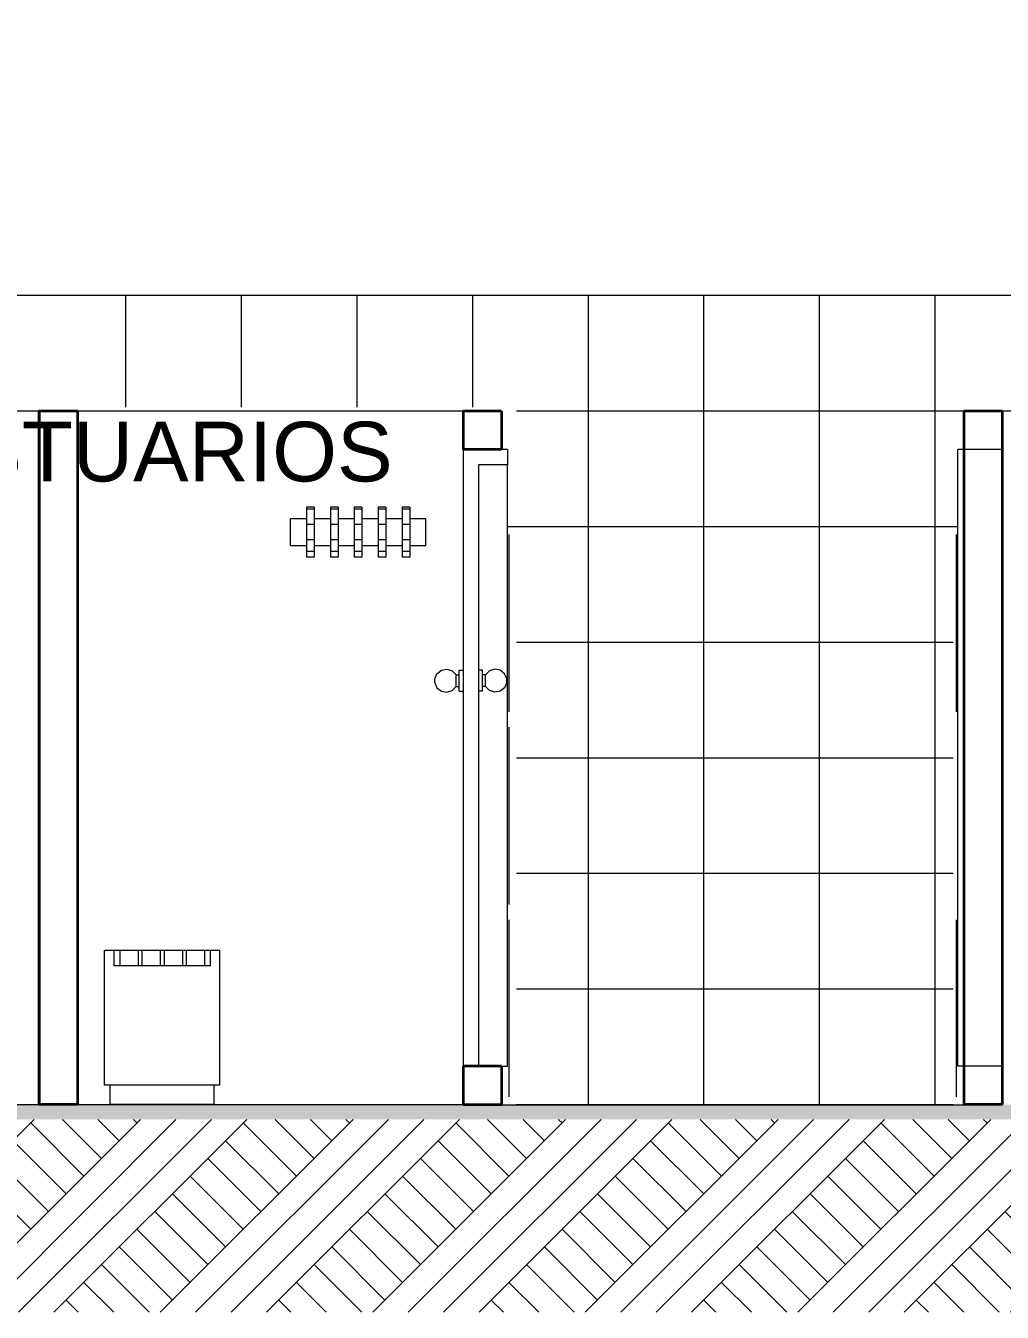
# Model space of a CAD drawing. Header units: metres. Extents: x 173 to 310, y -9 to 45.
# Drawn here: x 279.458 to 281.992, y -5.232 to -1.893 of the extents above; entities that cross this region are included whole.
import ezdxf

# ---------------------------------------------------------------- set-up
doc = ezdxf.new("R2010")
doc.units = ezdxf.units.M
doc.header["$MEASUREMENT"] = 0
doc.set_wipeout_variables(frame=1)
doc.linetypes.add('Wipeout_Contour', pattern=[1, 0, -1])
for name, color, linetype, lineweight in [('Annotation - Text_Pen_No__1', 7, 'Continuous', 13), ('Estructura – Carga_Pen_No__1', 7, 'Continuous', 13), ('Estructura – Carga_Pen_No__122', 9, 'Continuous', 13), ('Estructura – Carga_Pen_No__27', 7, 'Continuous', 35), ('Structural - Bearing_Pen_No__27', 7, 'Continuous', 35)]:
    doc.layers.add(name, color=color, linetype=linetype, lineweight=lineweight)
for name, color, linetype in [('Dimensioning - General', 7, 'Continuous'), ('Estructura – Carga', 7, 'Continuous'), ('Structural - Bearing', 7, 'Continuous')]:
    doc.layers.add(name, color=color, linetype=linetype)
for name, color, linetype, lineweight, true_color in [('Estructura – Carga_Pen_No__123', 7, 'Continuous', 0, 0xd8d8d8), ('Estructura – Carga_Pen_No__167', 7, 'Continuous', 13, 0x6a6a6a), ('Estructura – Carga_Pen_No__87', 7, 'Continuous', 20, 0x6a6a6a), ('Interior - Furniture _Pen_No__167', 7, 'Continuous', 13, 0x6a6a6a), ('Interior - Mobiliario_Pen_No__167', 7, 'Continuous', 13, 0x6a6a6a), ('Structural - Bearing_Pen_No__167', 7, 'Continuous', 13, 0x6a6a6a)]:
    doc.layers.add(name, color=color, linetype=linetype, lineweight=lineweight, true_color=true_color)
doc.styles.add('GENERATED_STYLE_1', font='arial.ttf')
doc.styles.add('GENERATED_STYLE_3', font='romand.shx')
doc.dimstyles.new('GENERATED_STYLE__14', dxfattribs={"dimtxt": 0.0925, "dimasz": 0.0475, "dimexe": 0.18, "dimexo": 0.0625, "dimgap": 0.09, "dimtad": 1, "dimzin": 0, "dimdsep": 46, "dimtxsty": 'GENERATED_STYLE_3', "dimblk": 'ARROWHEAD_2', "dimblk1": 'ARROWHEAD_2', "dimblk2": 'ARROWHEAD_2', "dimcen": 0.09, "dimclrd": 7, "dimclre": 7, "dimclrt": 256, "dimadec": 0, "dimazin": 0, "dimtfac": 1, "dimtdec": 4, "dimtmove": 2, "dimatfit": 3, "dimfxl": 1, "dimtolj": 1, "dimtzin": 0, "dimarcsym": 0})

# ---------------------------------------------------------------- blocks, each defined once
blk = doc.blocks.new('ARROWHEAD_2')
at = {"color": 0, "linetype": 'Continuous', "lineweight": 0}
for p, q in [((0, 0), (-1, 0)), ((-0.378, -0.655), (0.378, 0.655))]:
    blk.add_line(p, q, dxfattribs=at)
blk = doc.blocks.new('*D73')
at = {"layer": 'Defpoints', "color": 0, "linetype": 'Continuous', "transparency": 16777216}
for p in [(279.8736, -1.393), (283.2428, -1.393), (283.0445, -2.043)]:
    blk.add_point(p, dxfattribs=at)
at = {"layer": 'Dimensioning - General', "color": 7, "linetype": 'Continuous', "lineweight": -2, "transparency": 16777216}
for p, q in [((283.2428, -1.3455), (283.2428, -1.298)), ((279.9361, -1.393), (283.4228, -1.393)), ((283.2428, -2.043), (283.2428, -1.393)), ((283.107, -2.043), (283.4228, -2.043)), ((283.2428, -2.0905), (283.2428, -2.138))]:
    blk.add_line(p, q, dxfattribs=at)
at = {"layer": 'Dimensioning - General', "color": 7, "linetype": 'Continuous', "lineweight": -2, "transparency": 16777216, "xscale": 0.0475, "yscale": 0.0475, "zscale": 0.0475}
for p, rotation in [((283.2428, -1.393), 270), ((283.2428, -2.043), 90)]:
    blk.add_blockref('ARROWHEAD_2', p, dxfattribs=dict(at, rotation=rotation))
at = {"layer": 'Dimensioning - General', "color": 251, "linetype": 'Continuous', "lineweight": 13, "true_color": 0x6a6a6a, "transparency": 16777216, "insert": (283.1781, -1.8198), "char_height": 0.0925, "attachment_point": 5, "rotation": 90, "style": 'GENERATED_STYLE_3'}
blk.add_mtext('\\A1;0.65', dxfattribs=at)

msp = doc.modelspace()

# ---------------------------------------------------------------- linework, layer by layer
at = {"layer": 'Estructura – Carga_Pen_No__167', "color": 251, "linetype": 'Continuous', "lineweight": 13, "true_color": 0x6a6a6a}
for p, q in [((280.7081, -3.033), (280.6331, -3.033)), ((280.5253, -3.5747), (280.5367, -3.5657)), ((280.5367, -3.5657), (280.5511, -3.5631)), ((280.5511, -3.5631), (280.5649, -3.5675)), ((280.5649, -3.5675), (280.5751, -3.578)), ((280.5831, -3.5696), (280.5831, -3.566)), ((280.5831, -3.566), (280.5832, -3.566)), ((280.5831, -3.5795), (280.5831, -3.5696)), ((280.5832, -3.566), (280.5931, -3.566)), ((280.643, -3.566), (280.6331, -3.566)), ((280.6431, -3.566), (280.643, -3.566)), ((280.6431, -3.5696), (280.6431, -3.566)), ((280.6431, -3.5795), (280.6431, -3.5696)), ((280.6612, -3.5675), (280.6511, -3.578)), ((280.6751, -3.5631), (280.6612, -3.5675)), ((280.6894, -3.5657), (280.6751, -3.5631)), ((280.7009, -3.5747), (280.6894, -3.5657)), ((280.5195, -3.5881), (280.5253, -3.5747)), ((280.5195, -3.5887), (280.5195, -3.5881)), ((280.5195, -3.5905), (280.5195, -3.5887)), ((280.5195, -3.593), (280.5195, -3.5905)), ((280.5195, -3.5955), (280.5195, -3.593)), ((280.5195, -3.5973), (280.5195, -3.5955)), ((280.5195, -3.5979), (280.5195, -3.5973)), ((280.5195, -3.5979), (280.5253, -3.6113)), ((280.5751, -3.58), (280.5751, -3.578)), ((280.5751, -3.578), (280.583, -3.578)), ((280.5751, -3.5855), (280.5751, -3.58)), ((280.5751, -3.593), (280.5751, -3.5855)), ((280.5751, -3.6005), (280.5751, -3.593)), ((280.5751, -3.606), (280.5751, -3.6005)), ((280.5751, -3.608), (280.5751, -3.606)), ((280.583, -3.578), (280.5831, -3.578)), ((280.5831, -3.593), (280.5831, -3.5795)), ((280.5831, -3.6065), (280.5831, -3.593)), ((280.6432, -3.578), (280.6431, -3.578)), ((280.6431, -3.593), (280.6431, -3.5795)), ((280.6431, -3.6065), (280.6431, -3.593)), ((280.6511, -3.578), (280.6432, -3.578)), ((280.6511, -3.58), (280.6511, -3.578)), ((280.6511, -3.5855), (280.6511, -3.58)), ((280.6511, -3.593), (280.6511, -3.5855)), ((280.6511, -3.6005), (280.6511, -3.593)), ((280.6511, -3.606), (280.6511, -3.6005)), ((280.6511, -3.608), (280.6511, -3.606)), ((280.7067, -3.5881), (280.7009, -3.5747)), ((280.7067, -3.5979), (280.7009, -3.6113)), ((280.7067, -3.5887), (280.7067, -3.5881)), ((280.7067, -3.5905), (280.7067, -3.5887)), ((280.7067, -3.593), (280.7067, -3.5905)), ((280.7067, -3.5955), (280.7067, -3.593)), ((280.7067, -3.5973), (280.7067, -3.5955)), ((280.7067, -3.5979), (280.7067, -3.5973)), ((280.5253, -3.6113), (280.5367, -3.6204)), ((280.5367, -3.6204), (280.5511, -3.623)), ((280.5511, -3.623), (280.5649, -3.6185)), ((280.5649, -3.6185), (280.5751, -3.608)), ((280.5751, -3.608), (280.583, -3.608)), ((280.583, -3.608), (280.5831, -3.608)), ((280.5831, -3.6164), (280.5831, -3.6065)), ((280.5831, -3.62), (280.5831, -3.6164)), ((280.5831, -3.62), (280.5832, -3.62)), ((280.5832, -3.62), (280.5931, -3.62)), ((280.643, -3.62), (280.6331, -3.62)), ((280.6431, -3.62), (280.643, -3.62)), ((280.6431, -3.6164), (280.6431, -3.6065)), ((280.6432, -3.608), (280.6431, -3.608)), ((280.6431, -3.62), (280.6431, -3.6164)), ((280.6511, -3.608), (280.6432, -3.608)), ((280.6612, -3.6185), (280.6511, -3.608)), ((280.6751, -3.623), (280.6612, -3.6185)), ((280.6894, -3.6204), (280.6751, -3.623)), ((280.7009, -3.6113), (280.6894, -3.6204))]:
    msp.add_line(p, q, dxfattribs=at)
at = {"layer": 'Interior - Furniture _Pen_No__167', "color": 251, "linetype": 'Continuous', "lineweight": 13, "true_color": 0x6a6a6a}
for p, q in [((281.0922, -3.1934), (280.7081, -3.1934)), ((281.4922, -3.1934), (281.0922, -3.1934)), ((280.7122, -3.6734), (280.7122, -3.2134)), ((281.8722, -3.2134), (281.8722, -3.6734)), ((280.7122, -4.1734), (280.7122, -3.7134)), ((280.7122, -4.6734), (280.7122, -4.2134)), ((281.8722, -4.2134), (281.8722, -4.6734)), ((281.0922, -4.6934), (281.4922, -4.6934))]:
    msp.add_line(p, q, dxfattribs=at)
msp.add_lwpolyline([(283.9846, -2.593), (276.1523, -2.593)], dxfattribs=at)
at = {"layer": 'Interior - Mobiliario_Pen_No__167', "color": 251, "linetype": 'Continuous', "lineweight": 13, "true_color": 0x6a6a6a}
for p, q in [((280.1868, -3.1427), (280.1868, -3.1477)), ((280.2068, -3.1427), (280.1868, -3.1427)), ((280.1868, -3.1477), (280.1868, -3.1877)), ((280.2068, -3.1477), (280.1868, -3.1477)), ((280.2068, -3.1427), (280.2068, -3.1477)), ((280.2068, -3.1477), (280.2068, -3.1877)), ((280.2488, -3.1427), (280.2488, -3.1477)), ((280.2688, -3.1427), (280.2488, -3.1427)), ((280.2488, -3.1477), (280.2488, -3.1877)), ((280.2688, -3.1477), (280.2488, -3.1477)), ((280.2688, -3.1427), (280.2688, -3.1477)), ((280.2688, -3.1477), (280.2688, -3.1877)), ((280.3107, -3.1427), (280.3107, -3.1477)), ((280.3307, -3.1427), (280.3107, -3.1427)), ((280.3107, -3.1477), (280.3107, -3.1877)), ((280.3307, -3.1477), (280.3107, -3.1477)), ((280.3307, -3.1427), (280.3307, -3.1477)), ((280.3307, -3.1477), (280.3307, -3.1877)), ((280.3727, -3.1427), (280.3727, -3.1477)), ((280.3927, -3.1427), (280.3727, -3.1427)), ((280.3727, -3.1477), (280.3727, -3.1877)), ((280.3927, -3.1477), (280.3727, -3.1477)), ((280.3927, -3.1427), (280.3927, -3.1477)), ((280.3927, -3.1477), (280.3927, -3.1877)), ((280.4346, -3.1427), (280.4346, -3.1477)), ((280.4546, -3.1427), (280.4346, -3.1427)), ((280.4346, -3.1477), (280.4346, -3.1877)), ((280.4546, -3.1477), (280.4346, -3.1477)), ((280.4546, -3.1427), (280.4546, -3.1477)), ((280.4546, -3.1477), (280.4546, -3.1877)), ((280.1868, -3.1727), (280.1449, -3.1727)), ((280.1449, -3.2427), (280.1449, -3.1727)), ((280.1868, -3.1877), (280.1868, -3.2277)), ((280.2068, -3.1877), (280.1868, -3.1877)), ((280.2488, -3.1727), (280.2068, -3.1727)), ((280.2068, -3.1877), (280.2068, -3.2277)), ((280.2488, -3.1877), (280.2488, -3.2277)), ((280.2688, -3.1877), (280.2488, -3.1877)), ((280.3107, -3.1727), (280.2688, -3.1727)), ((280.2688, -3.1877), (280.2688, -3.2277)), ((280.3107, -3.1877), (280.3107, -3.2277)), ((280.3307, -3.1877), (280.3107, -3.1877)), ((280.3727, -3.1727), (280.3307, -3.1727)), ((280.3307, -3.1877), (280.3307, -3.2277)), ((280.3727, -3.1877), (280.3727, -3.2277)), ((280.3927, -3.1877), (280.3727, -3.1877)), ((280.4346, -3.1727), (280.3927, -3.1727)), ((280.3927, -3.1877), (280.3927, -3.2277)), ((280.4346, -3.1877), (280.4346, -3.2277)), ((280.4546, -3.1877), (280.4346, -3.1877)), ((280.4966, -3.1727), (280.4546, -3.1727)), ((280.4546, -3.1877), (280.4546, -3.2277)), ((280.4966, -3.2427), (280.4966, -3.1727)), ((280.1868, -3.2277), (280.1868, -3.2577)), ((280.2068, -3.2277), (280.1868, -3.2277)), ((280.2068, -3.2277), (280.2068, -3.2577)), ((280.2488, -3.2277), (280.2488, -3.2577)), ((280.2688, -3.2277), (280.2488, -3.2277)), ((280.2688, -3.2277), (280.2688, -3.2577)), ((280.3107, -3.2277), (280.3107, -3.2577)), ((280.3307, -3.2277), (280.3107, -3.2277)), ((280.3307, -3.2277), (280.3307, -3.2577)), ((280.3727, -3.2277), (280.3727, -3.2577)), ((280.3927, -3.2277), (280.3727, -3.2277)), ((280.3927, -3.2277), (280.3927, -3.2577)), ((280.4346, -3.2277), (280.4346, -3.2577)), ((280.4546, -3.2277), (280.4346, -3.2277)), ((280.4546, -3.2277), (280.4546, -3.2577)), ((280.1868, -3.2427), (280.1449, -3.2427)), ((280.1868, -3.2577), (280.1868, -3.2727)), ((280.2068, -3.2577), (280.1868, -3.2577)), ((280.2488, -3.2427), (280.2068, -3.2427)), ((280.2068, -3.2577), (280.2068, -3.2727)), ((280.2488, -3.2577), (280.2488, -3.2727)), ((280.2688, -3.2577), (280.2488, -3.2577)), ((280.3107, -3.2427), (280.2688, -3.2427)), ((280.2688, -3.2577), (280.2688, -3.2727)), ((280.3107, -3.2577), (280.3107, -3.2727)), ((280.3307, -3.2577), (280.3107, -3.2577)), ((280.3727, -3.2427), (280.3307, -3.2427)), ((280.3307, -3.2577), (280.3307, -3.2727)), ((280.3727, -3.2577), (280.3727, -3.2727)), ((280.3927, -3.2577), (280.3727, -3.2577)), ((280.4346, -3.2427), (280.3927, -3.2427)), ((280.3927, -3.2577), (280.3927, -3.2727)), ((280.4346, -3.2577), (280.4346, -3.2727)), ((280.4546, -3.2577), (280.4346, -3.2577)), ((280.4966, -3.2427), (280.4546, -3.2427)), ((280.4546, -3.2577), (280.4546, -3.2727)), ((280.2068, -3.2727), (280.1868, -3.2727)), ((280.2688, -3.2727), (280.2488, -3.2727)), ((280.3307, -3.2727), (280.3107, -3.2727)), ((280.3927, -3.2727), (280.3727, -3.2727)), ((280.4546, -3.2727), (280.4346, -3.2727)), ((279.6872, -4.293), (279.6622, -4.293)), ((279.6622, -4.333), (279.6622, -4.293)), ((279.7022, -4.293), (279.6872, -4.293)), ((279.6872, -4.333), (279.6872, -4.293)), ((279.7022, -4.293), (279.7022, -4.333)), ((279.7497, -4.293), (279.7022, -4.293)), ((279.7597, -4.293), (279.7497, -4.293)), ((279.7497, -4.293), (279.7497, -4.333)), ((279.7597, -4.293), (279.7597, -4.333)), ((279.8072, -4.293), (279.7597, -4.293)), ((279.8172, -4.293), (279.8072, -4.293)), ((279.8072, -4.293), (279.8072, -4.333)), ((279.8172, -4.293), (279.8172, -4.333)), ((279.8647, -4.293), (279.8172, -4.293)), ((279.8747, -4.293), (279.8647, -4.293)), ((279.8647, -4.293), (279.8647, -4.333)), ((279.8747, -4.293), (279.8747, -4.333)), ((279.9222, -4.293), (279.8747, -4.293)), ((279.9372, -4.293), (279.9222, -4.293)), ((279.9222, -4.293), (279.9222, -4.333)), ((279.9622, -4.293), (279.9372, -4.293)), ((279.9372, -4.333), (279.9372, -4.293)), ((279.9622, -4.333), (279.9622, -4.293)), ((279.6622, -4.643), (279.6622, -4.333)), ((279.7022, -4.333), (279.6872, -4.333)), ((279.7497, -4.333), (279.7022, -4.333)), ((279.7597, -4.333), (279.7497, -4.333)), ((279.8072, -4.333), (279.7597, -4.333)), ((279.8172, -4.333), (279.8072, -4.333)), ((279.8647, -4.333), (279.8172, -4.333)), ((279.8747, -4.333), (279.8647, -4.333)), ((279.9222, -4.333), (279.8747, -4.333)), ((279.9372, -4.333), (279.9222, -4.333)), ((279.9622, -4.643), (279.9622, -4.333)), ((279.9622, -4.643), (279.6622, -4.643)), ((279.6772, -4.693), (279.6772, -4.643)), ((279.9472, -4.693), (279.9472, -4.643)), ((279.9472, -4.693), (279.6772, -4.693))]:
    msp.add_line(p, q, dxfattribs=at)
at = {"layer": 'Structural - Bearing_Pen_No__27', "color": 7, "linetype": 'Continuous', "lineweight": 35}
msp.add_line((281.9922, -2.893), (281.8922, -2.893), dxfattribs=at)

# ---------------------------------------------------------------- dimensions: what is measured, and where the dimension line sits
at = {"layer": 'Dimensioning - General', "color": 7, "linetype": 'Continuous', "lineweight": 13}
dim = msp.add_linear_dim(base=(283.2428, -1.393), p1=(283.0445, -2.043), p2=(279.8736, -1.393), angle=90, dimstyle='GENERATED_STYLE__14', dxfattribs=at)
dim.commit()
dim.dimension.update_dxf_attribs({"geometry": '*D73', "text_midpoint": (283.1781, -1.8198), "dimtype": 160, "text_rotation": 90})

# ---------------------------------------------------------------- wipeouts: each hides what was drawn before it
at = {"color": 254, "linetype": 'Wipeout_Contour', "lineweight": 0, "ltscale": 158.445009}
msp.add_wipeout([(279.4926, -2.893), (279.4926, -4.693), (279.5924, -4.693), (279.5924, -2.893)], dxfattribs=at).dxf.layer = 'Estructura – Carga'
at = {"color": 254, "linetype": 'Wipeout_Contour', "lineweight": 0, "ltscale": 160.004335}
msp.add_wipeout([(280.5931, -2.893), (280.5931, -2.993), (280.6931, -2.993), (280.6931, -2.893)], dxfattribs=at).dxf.layer = 'Estructura – Carga'
at = {"color": 254, "linetype": 'Wipeout_Contour', "lineweight": 0, "ltscale": 163.959323}
msp.add_wipeout([(280.5931, -4.6934), (280.6931, -4.6934), (280.6931, -4.593), (280.5931, -4.593)], dxfattribs=at).dxf.layer = 'Estructura – Carga'
at = {"color": 254, "linetype": 'Wipeout_Contour', "lineweight": 0, "ltscale": 166.211571}
msp.add_wipeout([(281.8922, -4.593), (281.8922, -2.993), (281.9922, -2.993), (281.9922, -4.593)], dxfattribs=at).dxf.layer = 'Structural - Bearing'

# ---------------------------------------------------------------- next in the draw order: linework, layer by layer
at = {"layer": 'Estructura – Carga_Pen_No__167', "color": 251, "linetype": 'Continuous', "lineweight": 13, "true_color": 0x6a6a6a}
for p, q in [((280.7081, -2.993), (280.6931, -2.993)), ((280.7081, -2.993), (280.7081, -3.033)), ((280.6331, -3.033), (280.6331, -4.593)), ((280.7081, -4.593), (280.7081, -3.033)), ((280.6931, -4.593), (280.7081, -4.593))]:
    msp.add_line(p, q, dxfattribs=at)
at = {"layer": 'Estructura – Carga_Pen_No__167', "color": 251, "linetype": 'Continuous', "lineweight": 13, "true_color": 0x6a6a6a, "flags": 128}
msp.add_lwpolyline([(280.5931, -2.993), (280.5931, -3.021), (280.5931, -4.593)], dxfattribs=at)
at = {"layer": 'Estructura – Carga_Pen_No__27', "color": 7, "linetype": 'Continuous', "lineweight": 35}
for p, q in [((279.5924, -2.893), (279.5924, -4.693)), ((280.5931, -2.893), (280.5931, -2.993)), ((280.6931, -2.893), (280.5931, -2.893)), ((280.6931, -2.893), (280.6931, -2.993)), ((280.6931, -2.993), (280.5931, -2.993)), ((280.5931, -4.593), (280.5931, -4.6934)), ((280.6931, -4.593), (280.6931, -4.6934)), ((280.6931, -4.6934), (280.5931, -4.6934))]:
    msp.add_line(p, q, dxfattribs=at)
at = {"layer": 'Estructura – Carga_Pen_No__27', "color": 7, "linetype": 'Continuous', "lineweight": 35, "flags": 128}
msp.add_lwpolyline([(280.6931, -4.593), (280.6331, -4.593), (280.5931, -4.593)], dxfattribs=at)
at = {"layer": 'Estructura – Carga_Pen_No__87', "color": 251, "linetype": 'Continuous', "lineweight": 20, "true_color": 0x6a6a6a}
for p, q in [((279.5924, -2.893), (279.5924, -4.693)), ((280.5931, -2.893), (279.5924, -2.893)), ((279.5924, -2.893), (279.5924, -2.893)), ((279.5924, -4.693), (279.5924, -4.693))]:
    msp.add_line(p, q, dxfattribs=at)
at = {"layer": 'Interior - Furniture _Pen_No__167', "color": 251, "linetype": 'Continuous', "lineweight": 13, "true_color": 0x6a6a6a}
for p, q in [((281.8772, -3.1934), (281.4922, -3.1934)), ((280.6931, -4.6934), (281.0922, -4.6934))]:
    msp.add_line(p, q, dxfattribs=at)
at = {"layer": 'Structural - Bearing_Pen_No__167', "color": 251, "linetype": 'Continuous', "lineweight": 13, "true_color": 0x6a6a6a}
for p in [(281.9922, -2.993), (281.8772, -3.033)]:
    msp.add_line(p, (281.8772, -2.993), dxfattribs=at)

# ---------------------------------------------------------------- next in the draw order: wipeouts: each hides what was drawn before it
at = {"color": 254, "linetype": 'Wipeout_Contour', "lineweight": 0, "ltscale": 158.283071}
msp.add_wipeout([(279.4924, -2.893), (279.4924, -4.693), (279.4926, -4.693), (279.4926, -2.893)], dxfattribs=at).dxf.layer = 'Estructura – Carga'
at = {"color": 254, "linetype": 'Wipeout_Contour', "lineweight": 0, "ltscale": 168.162356}
msp.add_wipeout([(281.8922, -4.693), (281.9922, -4.693), (281.9922, -4.593), (281.8922, -4.593)], dxfattribs=at).dxf.layer = 'Structural - Bearing'

# ---------------------------------------------------------------- next in the draw order: hatches: boundary and pattern name
at = {"layer": 'Estructura – Carga_Pen_No__1', "linetype": 'Continuous', "lineweight": 13}
msp.add_hatch(color=7, dxfattribs=at).paths.add_polyline_path([(272.4773, -4.7316), (287.4773, -4.7316), (287.4773, -4.693), (272.4773, -4.693)])
at = {"layer": 'Estructura – Carga_Pen_No__122', "linetype": 'Continuous', "lineweight": 13}
h = msp.add_hatch(dxfattribs=at)
h.set_pattern_fill('GRID_30X30', color=9, style=0, pattern_type=2)
h.set_pattern_definition([(0, (276.718, -4.693), (0, 0.3), []), (90, (276.718, -4.693), (-0.3, 0), [])])
h.paths.add_polyline_path([(283.9846, -2.593), (276.718, -2.593), (276.718, -4.693), (278.3658, -4.693), (278.3658, -2.8831), (280.732, -2.8831), (280.732, -4.6934), (281.8647, -4.6934), (281.8647, -2.893), (282.9919, -2.893), (282.9981, -4.693), (283.9846, -4.693), (283.9846, -2.893)])

# ---------------------------------------------------------------- next in the draw order: linework, layer by layer
at = {"layer": 'Estructura – Carga_Pen_No__27', "color": 7, "linetype": 'Continuous', "lineweight": 35}
for p, q in [((279.4924, -2.893), (279.4924, -4.693)), ((279.5924, -2.893), (279.4924, -2.893)), ((279.5924, -4.693), (279.4924, -4.693))]:
    msp.add_line(p, q, dxfattribs=at)
at = {"layer": 'Estructura – Carga_Pen_No__87', "color": 251, "linetype": 'Continuous', "lineweight": 20, "true_color": 0x6a6a6a}
for p, q in [((279.4924, -2.893), (278.4931, -2.893)), ((279.4924, -2.893), (279.4924, -4.693)), ((279.4924, -4.693), (279.4924, -2.893)), ((279.4925, -2.893), (279.4925, -4.693)), ((279.4925, -4.693), (279.4925, -2.893)), ((279.4926, -2.893), (279.4926, -4.693)), ((280.5931, -4.6934), (278.3922, -4.6934))]:
    msp.add_line(p, q, dxfattribs=at)
at = {"layer": 'Interior - Furniture _Pen_No__167', "color": 251, "linetype": 'Continuous', "lineweight": 13, "true_color": 0x6a6a6a}
for p, q in [((281.4922, -4.6934), (281.8922, -4.6934)), ((281.8922, -4.6934), (281.8922, -4.693))]:
    msp.add_line(p, q, dxfattribs=at)
at = {"layer": 'Structural - Bearing_Pen_No__167', "color": 251, "linetype": 'Continuous', "lineweight": 13, "true_color": 0x6a6a6a}
for p, q in [((281.8772, -4.593), (281.8772, -3.033)), ((281.9922, -4.593), (281.8772, -4.593))]:
    msp.add_line(p, q, dxfattribs=at)
at = {"layer": 'Structural - Bearing_Pen_No__27', "color": 7, "linetype": 'Continuous', "lineweight": 35}
for p, q in [((281.8922, -2.893), (281.8922, -4.693)), ((281.9922, -2.893), (281.9922, -4.693)), ((281.9922, -4.693), (281.8922, -4.693))]:
    msp.add_line(p, q, dxfattribs=at)

# ---------------------------------------------------------------- next in the draw order: texts
at = {"layer": 'Annotation - Text_Pen_No__1', "color": 7, "linetype": 'Continuous', "lineweight": 13, "insert": (279.2254, -2.9208), "char_height": 0.155, "attachment_point": 2, "style": 'GENERATED_STYLE_1'}
msp.add_mtext('\\A1;{\\pqc;\\fArial|b0|i0|c0|p34;DUCHAS VESTUARIOS}', dxfattribs=at)

# ---------------------------------------------------------------- next in the draw order: wipeouts: each hides what was drawn before it
at = {"color": 254, "linetype": 'Wipeout_Contour', "lineweight": 0, "ltscale": 163.47775}
msp.add_wipeout([(272.4773, -4.7316), (287.4604, -4.7316), (287.4604, -5.2321), (272.4773, -5.2321)], dxfattribs=at).dxf.layer = 'Estructura – Carga'

# ---------------------------------------------------------------- next in the draw order: hatches: boundary and pattern name
at = {"layer": 'Estructura – Carga_Pen_No__123', "linetype": 'Continuous', "lineweight": 0, "true_color": 0xd8d8d8}
h = msp.add_hatch(dxfattribs=at)
h.set_pattern_fill('EARTH', color=254, style=0, pattern_type=2)
h.set_pattern_definition([(45, (247.71116, 19.7567), (-0.1378858, 0.1378858), []), (45, (247.6652, 19.80266), (-0.2757716, 0.2757716), []), (45, (247.61924, 19.84862), (-0.2757716, 0.2757716), []), (135, (247.573275, 19.89458), (0.04596194, 0.04596194), [0.195, -0.195])])
h.paths.add_polyline_path([(272.4773, -4.7316), (287.4604, -4.7316), (287.4604, -5.2321), (272.4773, -5.2321)])

doc.saveas('drawing.dxf')
